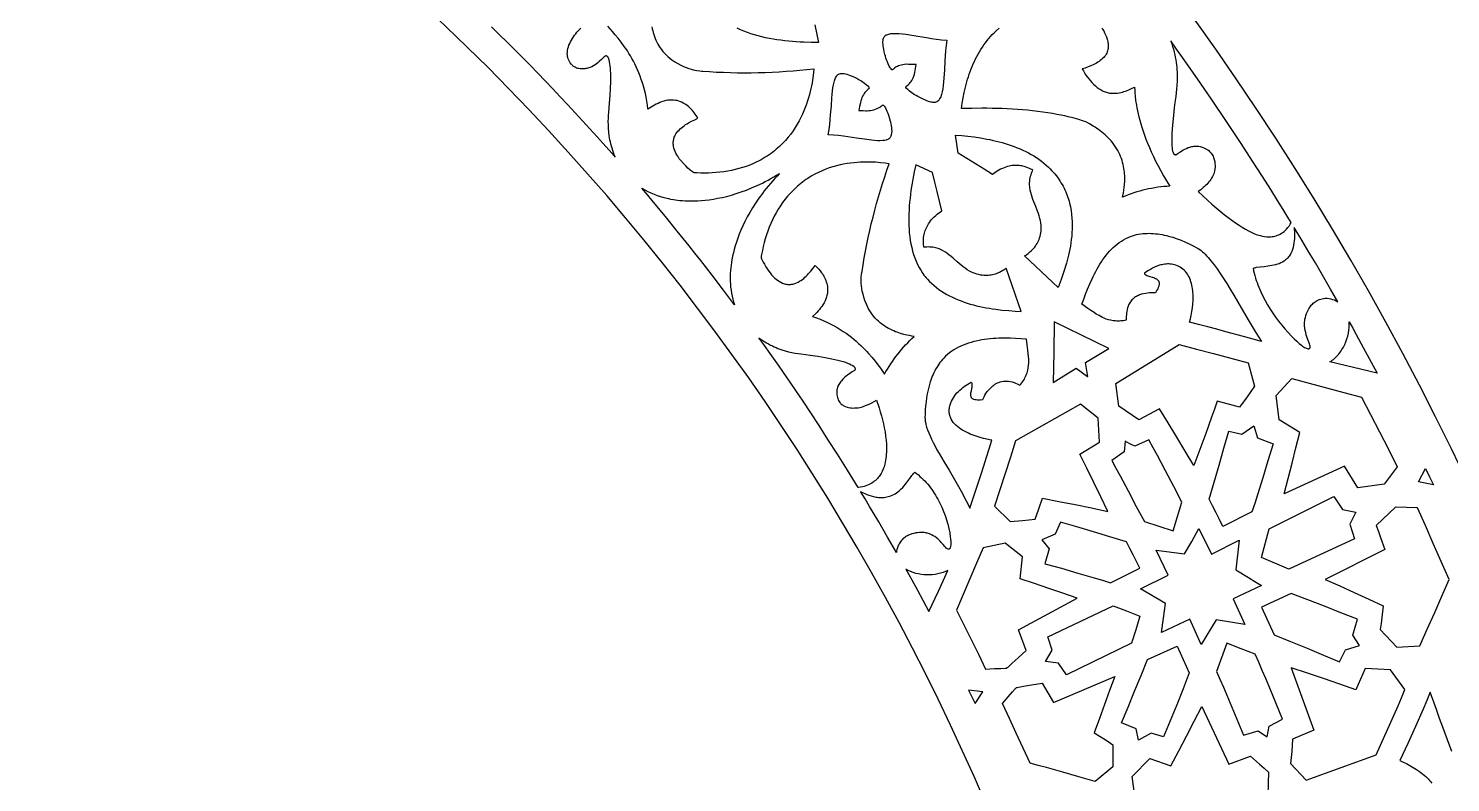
# Model space of a CAD drawing. Extents: x -540 to 540, y -540 to 540.
# Drawn here: x 189.2 to 413.3, y 149 to 267.8 of the extents above; entities that cross this region are included whole.
import ezdxf

# ---------------------------------------------------------------- set-up
doc = ezdxf.new("R2010")
doc.units = 0
doc.layers.add('LAYER_1', color=18, linetype='CONTINUOUS')
doc.layers.add('LAYER_2', color=174, linetype='CONTINUOUS')

msp = doc.modelspace()

# ---------------------------------------------------------------- linework, layer by layer
at = {"layer": 'LAYER_1'}
msp.add_lwpolyline([(0, 540, 0.414214), (-540, 0, 0.414214), (0, -540, 0.414214), (540, 0, 0.414214)], format="xyb", close=True, dxfattribs=at)
for points in [[(262.18, 268.06), (263.41, 266.86), (264.63, 265.65), (265.85, 264.44), (267.06, 263.22), (268.26, 262), (269.46, 260.76), (270.65, 259.53), (271.84, 258.29), (273.02, 257.04), (274.2, 255.78), (276.53, 253.26), (278.84, 250.72), (281.13, 248.16), (281.66, 247.55), (281.52, 247.91), (281.39, 248.26), (281.28, 248.6), (281.17, 248.94), (281.07, 249.28), (280.99, 249.61), (280.91, 249.94), (280.85, 250.26), (280.74, 250.89), (280.67, 251.49), (280.62, 252.07), (280.6, 252.63), (280.59, 253.16), (280.61, 253.66), (280.63, 254.13), (280.66, 254.57), (280.74, 255.37), (280.8, 256.02), (280.88, 257.25), (280.94, 258.38), (280.97, 259.42), (280.98, 260.35), (280.97, 260.78), (280.95, 261.19), (280.93, 261.57), (280.9, 261.92), (280.85, 262.25), (280.8, 262.54), (280.74, 262.81), (280.66, 263.06), (280.64, 263.11), (280.59, 263.19), (280.54, 263.27), (280.47, 263.36), (280.38, 263.42), (280.34, 263.45), (280.29, 263.47), (280.24, 263.48), (280.2, 263.47), (280.14, 263.46), (280.09, 263.43), (279.96, 263.34), (279.83, 263.22), (279.51, 262.93), (279.15, 262.58), (278.95, 262.41), (278.73, 262.23), (278.5, 262.06), (278.25, 261.9), (277.98, 261.76), (277.69, 261.64), (277.54, 261.58), (277.38, 261.54), (277.22, 261.5), (277.05, 261.47), (276.88, 261.44), (276.7, 261.43), (276.51, 261.43), (276.32, 261.43), (276.14, 261.45), (275.96, 261.48), (275.8, 261.51), (275.64, 261.56), (275.5, 261.62), (275.36, 261.68), (275.24, 261.75), (275.12, 261.83), (275.01, 261.92), (274.91, 262.01), (274.82, 262.1), (274.73, 262.2), (274.58, 262.4), (274.46, 262.61), (274.36, 262.82), (274.28, 263.02), (274.22, 263.21), (274.18, 263.39), (274.14, 263.66), (274.12, 263.78), (274.13, 264.07), (274.16, 264.35), (274.22, 264.63), (274.29, 264.91), (274.39, 265.18), (274.5, 265.45), (274.63, 265.71), (274.77, 265.97), (274.92, 266.23), (275.09, 266.48), (275.26, 266.72), (275.45, 266.96), (275.64, 267.19), (275.84, 267.41), (276.24, 267.83)], [(287.46, 268.04), (287.52, 267.75), (287.58, 267.45), (287.66, 267.15), (287.75, 266.84), (287.85, 266.54), (287.96, 266.24), (288.09, 265.93), (288.23, 265.63), (288.39, 265.33), (288.56, 265.04), (288.75, 264.75), (288.95, 264.46), (289.18, 264.18), (289.42, 263.9), (289.68, 263.63), (289.97, 263.37), (290.27, 263.12), (290.6, 262.88), (291.09, 262.55), (291.57, 262.26), (292.03, 262.01), (292.46, 261.81), (292.88, 261.63), (293.27, 261.49), (293.63, 261.37), (293.97, 261.28), (294.28, 261.21), (294.55, 261.16), (295, 261.11), (295.31, 261.09), (295.46, 261.09), (296.55, 261.01), (297.64, 260.94), (298.74, 260.89), (299.83, 260.85), (300.93, 260.83), (302.03, 260.82), (303.12, 260.83), (304.22, 260.85), (305.32, 260.88), (306.41, 260.93), (307.51, 260.99), (308.6, 261.05), (309.7, 261.13), (310.79, 261.22), (311.88, 261.32), (312.97, 261.43), (312.91, 260.79), (312.83, 260.05), (312.77, 259.65), (312.7, 259.23), (312.62, 258.79), (312.52, 258.33), (312.41, 257.86), (312.29, 257.38), (312.15, 256.89), (312, 256.38), (311.82, 255.87), (311.63, 255.35), (311.42, 254.83), (311.19, 254.3), (310.94, 253.77), (310.67, 253.24), (310.37, 252.72), (310.05, 252.19), (309.71, 251.68), (309.34, 251.17), (308.94, 250.66), (308.51, 250.17), (308.06, 249.69), (307.82, 249.45), (307.57, 249.22), (307.32, 248.99), (307.06, 248.77), (306.79, 248.54), (306.51, 248.33), (306.23, 248.12), (305.93, 247.91), (305.63, 247.71), (305.32, 247.51), (305, 247.32), (304.68, 247.13), (304.34, 246.95), (304, 246.77), (303.45, 246.52), (302.9, 246.29), (302.33, 246.08), (301.76, 245.89), (301.18, 245.72), (300.59, 245.57), (300, 245.44), (299.4, 245.32), (298.8, 245.23), (298.19, 245.16), (297.59, 245.1), (296.98, 245.06), (296.37, 245.03), (295.77, 245.02), (295.16, 245.03), (294.56, 245.06), (294.44, 245.06), (294.32, 245.05), (294.19, 245.06), (294.13, 245.07), (294.08, 245.09), (294.01, 245.12), (293.88, 245.21), (293.69, 245.35), (293.44, 245.55), (293.14, 245.81), (292.8, 246.14), (292.42, 246.54), (292, 247.01), (291.78, 247.29), (291.65, 247.47), (291.52, 247.67), (291.38, 247.89), (291.25, 248.14), (291.13, 248.4), (291.02, 248.67), (290.93, 248.96), (290.86, 249.26), (290.84, 249.41), (290.83, 249.57), (290.82, 249.73), (290.82, 249.88), (290.84, 250.04), (290.86, 250.21), (290.89, 250.37), (290.94, 250.53), (290.99, 250.69), (291.06, 250.86), (291.15, 251.02), (291.24, 251.18), (291.39, 251.4), (291.56, 251.6), (291.74, 251.8), (291.92, 251.99), (292.12, 252.16), (292.33, 252.33), (292.55, 252.49), (292.77, 252.65), (293, 252.79), (293.24, 252.93), (293.72, 253.19), (294.21, 253.43), (294.7, 253.65), (294.57, 253.87), (294.45, 254.07), (294.28, 254.32), (294.08, 254.6), (293.82, 254.91), (293.68, 255.06), (293.53, 255.22), (293.37, 255.37), (293.2, 255.52), (293.01, 255.67), (292.82, 255.81), (292.62, 255.94), (292.4, 256.06), (292.17, 256.17), (291.94, 256.27), (291.69, 256.36), (291.43, 256.43), (291.16, 256.48), (290.88, 256.52), (290.59, 256.53), (290.29, 256.52), (289.98, 256.49), (289.66, 256.43), (289.32, 256.35), (288.98, 256.23), (288.69, 256.12), (288.42, 256), (288.14, 255.86), (287.87, 255.72), (287.61, 255.56), (287.34, 255.4), (286.83, 255.07), (286.76, 255.71), (286.66, 256.34), (286.55, 256.96), (286.43, 257.55), (286.29, 258.13), (286.13, 258.7), (285.97, 259.25), (285.79, 259.78), (285.6, 260.3), (285.41, 260.8), (285.2, 261.29), (284.99, 261.76), (284.77, 262.21), (284.54, 262.65), (284.31, 263.08), (284.07, 263.49), (283.83, 263.88), (283.59, 264.27), (283.35, 264.63), (283.1, 264.98), (282.62, 265.65), (282.15, 266.25), (281.69, 266.8), (281.25, 267.3), (280.49, 268.14)], [(313.14, 268.37), (313.73, 265.57), (312.58, 265.58), (311.4, 265.62), (310.8, 265.65), (310.2, 265.69), (309.6, 265.73), (308.99, 265.79), (308.39, 265.85), (307.78, 265.93), (307.17, 266.01), (306.57, 266.11), (305.97, 266.22), (305.37, 266.34), (304.78, 266.48), (304.2, 266.63), (303.62, 266.79), (303.06, 266.97), (302.5, 267.16), (301.95, 267.37), (301.41, 267.6), (300.89, 267.85)], [(358.35, 267.9), (358.5, 267.67), (358.66, 267.41), (358.81, 267.12), (358.96, 266.81), (359.1, 266.48), (359.22, 266.13), (359.27, 265.95), (359.31, 265.77), (359.34, 265.59), (359.36, 265.41), (359.38, 265.22), (359.38, 265.03), (359.38, 264.85), (359.36, 264.66), (359.32, 264.47), (359.28, 264.29), (359.22, 264.1), (359.14, 263.92), (359.05, 263.74), (358.94, 263.56), (358.81, 263.39), (358.66, 263.22), (358.5, 263.05), (358.32, 262.89), (358.13, 262.74), (357.94, 262.6), (357.74, 262.47), (357.53, 262.34), (357.32, 262.22), (357.1, 262.11), (356.66, 261.91), (356.2, 261.73), (355.74, 261.57), (355.28, 261.42), (355.46, 261.11), (355.65, 260.79), (355.86, 260.47), (356.08, 260.16), (356.31, 259.86), (356.56, 259.56), (356.81, 259.28), (357.08, 259.01), (357.36, 258.75), (357.65, 258.51), (357.95, 258.3), (358.26, 258.11), (358.58, 257.94), (358.74, 257.87), (358.91, 257.81), (359.08, 257.75), (359.25, 257.7), (359.42, 257.66), (359.6, 257.63), (359.85, 257.6), (360.1, 257.59), (360.35, 257.59), (360.61, 257.6), (360.86, 257.63), (361.11, 257.67), (361.36, 257.72), (361.61, 257.78), (361.86, 257.85), (362.11, 257.93), (362.6, 258.11), (363.07, 258.32), (363.53, 258.54), (363.55, 258.08), (363.57, 257.66), (363.62, 257.12), (363.7, 256.47), (363.82, 255.7), (363.9, 255.28), (363.99, 254.84), (364.1, 254.36), (364.22, 253.86), (364.36, 253.34), (364.51, 252.8), (364.68, 252.23), (364.88, 251.64), (365.09, 251.02), (365.32, 250.39), (365.58, 249.73), (365.86, 249.05), (366.17, 248.35), (366.5, 247.64), (366.85, 246.9), (367.24, 246.15), (367.65, 245.37), (368.1, 244.58), (368.57, 243.78), (369.08, 242.95), (368.6, 242.93), (368.13, 242.89), (367.65, 242.84), (367.17, 242.78), (366.7, 242.71), (366.22, 242.62), (365.75, 242.53), (365.28, 242.43), (364.81, 242.31), (364.35, 242.19), (363.88, 242.05), (363.42, 241.91), (362.97, 241.75), (362.52, 241.59), (362.07, 241.41), (361.63, 241.22), (361.77, 241.91), (361.84, 242.32), (361.9, 242.77), (361.94, 243.25), (361.97, 243.77), (361.98, 244.31), (361.97, 244.59), (361.95, 244.88), (361.93, 245.17), (361.89, 245.47), (361.85, 245.77), (361.79, 246.08), (361.72, 246.38), (361.65, 246.69), (361.55, 247.01), (361.45, 247.32), (361.33, 247.63), (361.19, 247.95), (361.04, 248.27), (360.88, 248.58), (360.69, 248.9), (360.49, 249.21), (360.27, 249.53), (360.03, 249.84), (359.82, 250.09), (359.6, 250.34), (359.37, 250.58), (359.14, 250.81), (358.89, 251.03), (358.64, 251.25), (358.39, 251.46), (358.12, 251.67), (357.85, 251.87), (357.58, 252.06), (357.3, 252.24), (357.02, 252.42), (356.45, 252.76), (355.86, 253.07), (355.69, 253.14), (355.33, 253.27), (354.77, 253.45), (354.02, 253.66), (353.58, 253.78), (353.08, 253.9), (352.53, 254.02), (351.93, 254.15), (351.29, 254.27), (350.59, 254.4), (349.85, 254.52), (349.05, 254.63), (348.26, 254.74), (347.46, 254.83), (346.67, 254.91), (345.87, 254.98), (345.07, 255.05), (344.27, 255.1), (343.47, 255.14), (342.67, 255.18), (341.87, 255.2), (341.07, 255.22), (340.27, 255.23), (339.47, 255.24), (337.87, 255.22), (336.27, 255.17), (336.38, 256.01), (336.51, 256.85), (336.67, 257.69), (336.86, 258.53), (336.97, 258.95), (337.09, 259.37), (337.21, 259.79), (337.34, 260.2), (337.48, 260.61), (337.62, 261.02), (337.78, 261.43), (337.94, 261.83), (338.11, 262.23), (338.29, 262.62), (338.47, 263.01), (338.67, 263.39), (338.87, 263.76), (339.09, 264.13), (339.31, 264.5), (339.54, 264.86), (339.77, 265.21), (340.02, 265.55), (340.28, 265.88), (340.55, 266.21), (340.82, 266.53), (341.11, 266.83), (341.4, 267.13), (341.7, 267.42), (342.17, 267.84)], [(413.55, 153.95), (412.87, 155.79), (412.11, 157.77), (411.6, 159.15), (411.1, 160.53), (410.14, 163.3), (409.57, 161.94), (408.99, 160.59), (407.8, 157.88), (406.58, 155.19), (405.36, 152.51), (405.86, 152.28), (406.38, 152.02), (406.91, 151.74), (407.43, 151.44), (407.95, 151.11), (408.46, 150.76), (408.71, 150.58), (408.95, 150.39), (409.18, 150.2), (409.41, 150), (409.62, 149.8), (409.83, 149.59), (410.03, 149.38), (410.22, 149.16), (410.39, 148.94)]]:
    msp.add_lwpolyline(points, dxfattribs=at)
for points in [[(329.13, 262.11), (328.82, 262.1), (328.5, 262.11), (327.88, 262.14), (327.57, 262.15), (327.28, 262.13), (327.01, 262.09), (326.76, 262.04), (326.54, 261.97), (326.33, 261.9), (326.15, 261.81), (325.98, 261.73), (325.71, 261.56), (325.51, 261.41), (325.38, 261.3), (325.33, 261.27), (325.31, 261.26), (325.29, 261.27), (325.25, 261.3), (325.16, 261.42), (325.03, 261.6), (324.87, 261.87), (324.7, 262.21), (324.53, 262.63), (324.44, 262.87), (324.35, 263.13), (324.27, 263.41), (324.19, 263.71), (324.09, 264.12), (323.99, 264.56), (323.95, 264.79), (323.91, 265.03), (323.89, 265.26), (323.87, 265.48), (323.87, 265.7), (323.89, 265.91), (323.93, 266.11), (323.98, 266.29), (324.02, 266.38), (324.06, 266.46), (324.11, 266.53), (324.17, 266.6), (324.23, 266.66), (324.3, 266.72), (324.38, 266.77), (324.46, 266.81), (324.62, 266.87), (324.78, 266.92), (324.96, 266.96), (325.14, 266.99), (325.34, 267.01), (325.54, 267.02), (325.98, 267.03), (326.45, 267), (326.96, 266.95), (327.5, 266.88), (328.09, 266.79), (329.35, 266.58), (330.75, 266.35), (331.5, 266.23), (332.29, 266.12), (333.1, 266.03), (333.94, 265.94), (333.84, 265.09), (333.75, 264.27), (333.69, 263.47), (333.63, 262.71), (333.55, 261.27), (333.47, 259.97), (333.43, 259.38), (333.37, 258.82), (333.3, 258.31), (333.21, 257.84), (333.16, 257.63), (333.11, 257.42), (333.04, 257.23), (332.97, 257.05), (332.9, 256.88), (332.81, 256.72), (332.72, 256.57), (332.61, 256.44), (332.56, 256.38), (332.5, 256.33), (332.37, 256.25), (332.23, 256.19), (332.08, 256.16), (331.92, 256.14), (331.75, 256.15), (331.58, 256.17), (331.4, 256.21), (331.22, 256.26), (331.03, 256.32), (330.67, 256.46), (330.01, 256.75), (329.68, 256.91), (329.38, 257.07), (329.1, 257.22), (328.85, 257.37), (328.61, 257.52), (328.4, 257.67), (328.05, 257.94), (327.78, 258.18), (327.6, 258.37), (327.49, 258.51), (327.47, 258.55), (327.46, 258.58), (327.48, 258.6), (327.51, 258.64), (327.65, 258.74), (327.84, 258.9), (327.95, 259.01), (328.06, 259.13), (328.18, 259.27), (328.3, 259.44), (328.42, 259.62), (328.54, 259.82), (328.64, 260.05), (328.74, 260.3), (328.82, 260.58), (328.89, 260.88), (328.99, 261.5), (329.05, 261.81)], [(369.23, 265.84), (369.39, 265.39), (369.53, 264.95), (369.65, 264.52), (369.76, 264.09), (369.86, 263.67), (369.95, 263.26), (370.02, 262.85), (370.08, 262.45), (370.13, 262.06), (370.17, 261.67), (370.2, 261.29), (370.22, 260.92), (370.24, 260.2), (370.23, 259.51), (370.2, 258.85), (370.15, 258.23), (370.09, 257.65), (370.01, 257.1), (369.87, 256.13), (369.81, 255.7), (369.77, 255.32), (369.64, 254.14), (369.54, 253.04), (369.46, 252.04), (369.4, 251.13), (369.38, 250.32), (369.38, 249.95), (369.38, 249.61), (369.4, 249.29), (369.43, 249), (369.47, 248.73), (369.51, 248.49), (369.55, 248.36), (369.59, 248.25), (369.66, 248.13), (369.7, 248.07), (369.74, 248.02), (369.79, 247.97), (369.85, 247.94), (369.91, 247.92), (369.98, 247.92), (370.05, 247.93), (370.13, 247.97), (370.42, 248.15), (370.78, 248.39), (370.99, 248.53), (371.21, 248.66), (371.45, 248.79), (371.7, 248.92), (371.96, 249.03), (372.24, 249.13), (372.54, 249.2), (372.69, 249.23), (372.85, 249.25), (373.01, 249.27), (373.17, 249.27), (373.33, 249.27), (373.5, 249.26), (373.67, 249.24), (373.85, 249.2), (374.02, 249.16), (374.2, 249.11), (374.44, 249.02), (374.66, 248.92), (374.86, 248.81), (375.05, 248.69), (375.21, 248.56), (375.36, 248.43), (375.5, 248.28), (375.62, 248.14), (375.73, 247.98), (375.82, 247.83), (375.9, 247.67), (375.97, 247.5), (376.03, 247.34), (376.08, 247.17), (376.12, 247.01), (376.16, 246.85), (376.2, 246.53), (376.21, 246.22), (376.21, 245.94), (376.19, 245.69), (376.13, 245.31), (376.09, 245.14), (376.01, 244.91), (375.92, 244.68), (375.81, 244.46), (375.68, 244.24), (375.55, 244.03), (375.4, 243.82), (375.24, 243.63), (375.08, 243.43), (374.9, 243.25), (374.72, 243.07), (374.54, 242.89), (374.34, 242.73), (373.95, 242.41), (373.54, 242.12), (374.28, 241.43), (375, 240.77), (375.7, 240.15), (376.38, 239.57), (377.03, 239.02), (377.67, 238.51), (378.29, 238.03), (378.88, 237.59), (379.45, 237.19), (379.99, 236.82), (380.51, 236.49), (381, 236.19), (381.47, 235.93), (381.91, 235.71), (382.32, 235.52), (382.7, 235.37), (382.91, 235.3), (383.11, 235.23), (383.36, 235.17), (383.66, 235.1), (384, 235.04), (384.37, 235.01), (384.57, 235), (384.77, 235), (384.98, 235.01), (385.19, 235.03), (385.4, 235.06), (385.62, 235.1), (385.84, 235.16), (386.05, 235.23), (386.27, 235.31), (386.48, 235.42), (386.7, 235.54), (386.9, 235.67), (387.11, 235.83), (387.31, 236.01), (387.5, 236.21), (387.69, 236.44), (387.87, 236.69), (388.04, 236.96), (388.19, 237.24), (387.57, 238.26), (386.94, 239.3), (386.08, 240.69), (384.99, 242.42), (383.67, 244.49), (382.11, 246.91), (380.32, 249.66), (379.07, 251.55), (377.9, 253.32), (375.76, 256.49), (373.91, 259.2), (372.36, 261.44), (371.1, 263.22), (370.16, 264.55)], [(315.25, 251.05), (315.37, 251.88), (315.48, 252.68), (315.56, 253.45), (315.63, 254.19), (315.74, 255.59), (315.83, 256.85), (315.87, 257.42), (315.93, 257.96), (315.99, 258.46), (316.07, 258.92), (316.16, 259.34), (316.22, 259.54), (316.28, 259.72), (316.35, 259.89), (316.42, 260.05), (316.5, 260.2), (316.59, 260.34), (316.65, 260.41), (316.71, 260.48), (316.78, 260.53), (316.85, 260.58), (316.93, 260.62), (317.01, 260.65), (317.18, 260.7), (317.37, 260.72), (317.57, 260.72), (317.77, 260.69), (317.99, 260.65), (318.2, 260.59), (318.42, 260.52), (318.85, 260.36), (319.26, 260.18), (319.62, 260), (319.9, 259.86), (320.15, 259.72), (320.38, 259.58), (320.59, 259.45), (320.96, 259.19), (321.25, 258.95), (321.48, 258.75), (321.63, 258.58), (321.72, 258.46), (321.74, 258.42), (321.74, 258.4), (321.73, 258.38), (321.69, 258.35), (321.56, 258.24), (321.37, 258.08), (321.26, 257.97), (321.15, 257.85), (321.03, 257.71), (320.91, 257.54), (320.79, 257.36), (320.67, 257.16), (320.57, 256.93), (320.47, 256.68), (320.38, 256.4), (320.32, 256.1), (320.2, 255.49), (320.14, 255.19), (320.06, 254.89), (320.36, 254.89), (320.74, 254.87), (321.18, 254.85), (321.41, 254.85), (321.66, 254.87), (321.92, 254.89), (322.18, 254.93), (322.44, 254.99), (322.71, 255.08), (322.98, 255.19), (323.26, 255.33), (323.39, 255.41), (323.53, 255.5), (323.66, 255.59), (323.79, 255.7), (323.84, 255.73), (323.89, 255.73), (323.95, 255.71), (324.01, 255.67), (324.07, 255.6), (324.13, 255.52), (324.25, 255.32), (324.38, 255.06), (324.51, 254.77), (324.62, 254.46), (324.73, 254.15), (324.89, 253.64), (324.97, 253.36), (325.04, 253.07), (325.11, 252.78), (325.17, 252.48), (325.21, 252.18), (325.24, 251.89), (325.25, 251.6), (325.23, 251.34), (325.22, 251.21), (325.19, 251.08), (325.16, 250.97), (325.13, 250.86), (325.08, 250.75), (325.03, 250.66), (324.96, 250.57), (324.89, 250.49), (324.81, 250.41), (324.72, 250.35), (324.62, 250.3), (324.51, 250.25), (324.36, 250.21), (324.19, 250.17), (324.02, 250.15), (323.83, 250.13), (323.44, 250.11), (323.01, 250.12), (322.55, 250.15), (322.05, 250.21), (320.95, 250.36), (319.72, 250.54), (318.36, 250.74), (317.63, 250.83), (316.87, 250.92), (316.07, 250.99)], [(335.32, 251.01), (336.29, 250.93), (337.27, 250.83), (338.26, 250.71), (339.25, 250.56), (340.24, 250.39), (340.73, 250.29), (341.22, 250.18), (341.71, 250.07), (342.19, 249.95), (342.68, 249.82), (343.15, 249.68), (343.63, 249.53), (344.1, 249.37), (344.57, 249.2), (345.02, 249.02), (345.48, 248.83), (345.93, 248.63), (346.37, 248.42), (346.8, 248.2), (347.22, 247.96), (347.64, 247.72), (348.05, 247.46), (348.45, 247.19), (348.84, 246.9), (349.21, 246.6), (349.58, 246.29), (349.94, 245.97), (350.21, 245.71), (350.46, 245.44), (350.71, 245.17), (350.94, 244.9), (351.16, 244.63), (351.37, 244.36), (351.57, 244.08), (351.76, 243.8), (351.93, 243.51), (352.1, 243.23), (352.26, 242.94), (352.41, 242.65), (352.55, 242.36), (352.68, 242.07), (352.8, 241.78), (352.91, 241.48), (353.01, 241.19), (353.11, 240.89), (353.2, 240.6), (353.28, 240.3), (353.41, 239.71), (353.52, 239.11), (353.6, 238.52), (353.66, 237.94), (353.69, 237.35), (353.7, 236.78), (353.69, 236.21), (353.66, 235.65), (353.62, 235.1), (353.56, 234.56), (353.49, 234.04), (353.41, 233.53), (353.32, 233.04), (353.22, 232.56), (353.12, 232.11), (353.02, 231.67), (352.8, 230.86), (352.4, 229.55), (352.19, 228.91), (351.97, 228.27), (351.49, 226.99), (346.18, 231.97), (346.37, 232.09), (346.54, 232.2), (346.75, 232.35), (346.99, 232.55), (347.25, 232.78), (347.52, 233.05), (347.65, 233.2), (347.79, 233.37), (347.92, 233.54), (348.04, 233.73), (348.17, 233.92), (348.28, 234.13), (348.39, 234.35), (348.48, 234.58), (348.57, 234.82), (348.65, 235.07), (348.71, 235.33), (348.76, 235.61), (348.8, 235.9), (348.81, 236.19), (348.81, 236.51), (348.8, 236.83), (348.76, 237.17), (348.7, 237.51), (348.61, 237.89), (348.5, 238.27), (348.38, 238.64), (348.24, 239.01), (347.95, 239.75), (347.65, 240.49), (347.51, 240.86), (347.38, 241.23), (347.26, 241.6), (347.16, 241.98), (347.08, 242.35), (347.02, 242.73), (347, 242.92), (346.99, 243.11), (346.98, 243.31), (346.99, 243.5), (347.01, 243.76), (347.04, 244.01), (347.09, 244.26), (347.15, 244.52), (347.22, 244.76), (347.31, 245.01), (347.4, 245.25), (347.51, 245.48), (347.34, 245.58), (347.18, 245.66), (346.98, 245.76), (346.73, 245.87), (346.44, 245.97), (346.11, 246.07), (345.75, 246.15), (345.55, 246.18), (345.35, 246.21), (345.14, 246.22), (344.92, 246.23), (344.7, 246.23), (344.47, 246.22), (344.23, 246.2), (343.98, 246.16), (343.74, 246.11), (343.48, 246.05), (343.22, 245.97), (342.96, 245.87), (342.69, 245.76), (342.41, 245.63), (342.13, 245.48), (341.85, 245.3), (341.5, 245.07), (341.16, 244.81), (339.82, 245.66), (338.47, 246.5), (337.11, 247.33), (335.75, 248.15)], [(313.19, 230.45), (313.38, 230.28), (313.55, 230.12), (313.75, 229.9), (313.98, 229.63), (314.21, 229.32), (314.33, 229.14), (314.45, 228.96), (314.56, 228.77), (314.66, 228.57), (314.76, 228.35), (314.86, 228.13), (314.94, 227.9), (315.01, 227.66), (315.07, 227.42), (315.11, 227.16), (315.14, 226.9), (315.15, 226.63), (315.14, 226.36), (315.11, 226.08), (315.05, 225.79), (314.98, 225.5), (314.87, 225.2), (314.74, 224.9), (314.59, 224.59), (314.4, 224.28), (314.23, 224.03), (314.04, 223.78), (313.85, 223.55), (313.65, 223.31), (313.44, 223.09), (313.23, 222.87), (312.78, 222.45), (313.4, 222.23), (313.99, 222), (314.56, 221.76), (315.12, 221.5), (315.65, 221.24), (316.17, 220.96), (316.67, 220.68), (317.15, 220.39), (317.61, 220.09), (318.05, 219.79), (318.48, 219.48), (318.89, 219.16), (319.29, 218.85), (319.67, 218.53), (320.03, 218.2), (320.38, 217.88), (320.71, 217.56), (321.03, 217.24), (321.33, 216.92), (321.62, 216.6), (322.15, 215.98), (322.64, 215.38), (323.07, 214.81), (323.46, 214.28), (324.11, 213.35), (324.34, 213.76), (324.59, 214.17), (324.84, 214.57), (325.1, 214.97), (325.36, 215.36), (325.64, 215.75), (325.92, 216.14), (326.21, 216.51), (326.51, 216.88), (326.81, 217.25), (327.12, 217.61), (327.44, 217.96), (327.77, 218.31), (328.1, 218.65), (328.44, 218.98), (328.78, 219.31), (328.44, 219.36), (328.05, 219.43), (327.62, 219.52), (327.15, 219.63), (326.64, 219.78), (326.12, 219.95), (325.85, 220.05), (325.58, 220.16), (325.31, 220.28), (325.03, 220.42), (324.76, 220.56), (324.48, 220.71), (324.21, 220.88), (323.94, 221.06), (323.68, 221.25), (323.41, 221.46), (323.16, 221.68), (322.91, 221.91), (322.67, 222.16), (322.43, 222.43), (322.21, 222.71), (321.99, 223.01), (321.79, 223.33), (321.6, 223.66), (321.42, 224.01), (321.26, 224.38), (321.04, 224.94), (320.87, 225.46), (320.73, 225.96), (320.62, 226.43), (320.54, 226.87), (320.48, 227.29), (320.45, 227.67), (320.44, 228.01), (320.44, 228.33), (320.45, 228.61), (320.5, 229.06), (320.55, 229.36), (320.58, 229.5), (320.74, 230.59), (320.92, 231.67), (321.11, 232.75), (321.32, 233.82), (321.55, 234.9), (321.79, 235.97), (322.04, 237.03), (322.31, 238.1), (322.59, 239.16), (322.88, 240.22), (323.18, 241.27), (323.49, 242.33), (323.82, 243.37), (324.15, 244.42), (324.49, 245.46), (324.84, 246.5), (324.22, 246.59), (323.5, 246.66), (323.1, 246.7), (322.69, 246.73), (322.25, 246.75), (321.8, 246.76), (321.33, 246.76), (320.84, 246.76), (320.35, 246.74), (319.83, 246.71), (319.31, 246.66), (318.77, 246.6), (318.23, 246.52), (317.68, 246.42), (317.12, 246.3), (316.56, 246.17), (315.99, 246.01), (315.42, 245.83), (314.85, 245.62), (314.28, 245.39), (313.71, 245.13), (313.14, 244.84), (312.58, 244.52), (312.02, 244.18), (311.74, 243.99), (311.46, 243.8), (311.19, 243.59), (310.92, 243.38), (310.65, 243.16), (310.38, 242.94), (310.12, 242.7), (309.86, 242.45), (309.6, 242.2), (309.34, 241.93), (309.09, 241.66), (308.84, 241.37), (308.44, 240.89), (308.06, 240.39), (307.7, 239.87), (307.36, 239.34), (307.04, 238.79), (306.74, 238.23), (306.46, 237.66), (306.19, 237.08), (305.95, 236.49), (305.72, 235.9), (305.52, 235.29), (305.33, 234.68), (305.16, 234.07), (305, 233.46), (304.87, 232.84), (304.75, 232.22), (304.73, 232.1), (304.7, 231.98), (304.67, 231.86), (304.67, 231.8), (304.68, 231.74), (304.7, 231.67), (304.75, 231.52), (304.85, 231.31), (304.99, 231.02), (305.18, 230.68), (305.42, 230.27), (305.73, 229.81), (306.1, 229.3), (306.33, 229.02), (306.47, 228.86), (306.64, 228.68), (306.83, 228.5), (307.04, 228.32), (307.26, 228.14), (307.51, 227.98), (307.77, 227.83), (308.05, 227.7), (308.2, 227.64), (308.34, 227.59), (308.5, 227.55), (308.65, 227.52), (308.81, 227.49), (308.97, 227.48), (309.14, 227.48), (309.31, 227.49), (309.48, 227.51), (309.65, 227.54), (309.83, 227.58), (310.01, 227.64), (310.26, 227.74), (310.5, 227.85), (310.73, 227.98), (310.95, 228.12), (311.17, 228.28), (311.38, 228.44), (311.58, 228.62), (311.78, 228.8), (311.98, 228.99), (312.16, 229.19), (312.52, 229.6), (312.87, 230.03)], [(300.48, 224.29), (298.72, 226.61), (296.95, 228.93), (295.15, 231.26), (294.24, 232.42), (293.31, 233.58), (291.45, 235.89), (289.59, 238.17), (287.73, 240.42), (286.8, 241.54), (285.85, 242.65), (286.32, 242.38), (286.8, 242.13), (287.29, 241.9), (287.79, 241.69), (288.3, 241.5), (288.82, 241.33), (289.34, 241.18), (289.86, 241.05), (290.05, 241.01), (290.39, 240.94), (290.88, 240.85), (291.5, 240.76), (291.87, 240.72), (292.26, 240.69), (292.69, 240.66), (293.15, 240.65), (293.63, 240.64), (294.15, 240.65), (294.69, 240.67), (295.27, 240.7), (295.87, 240.76), (296.49, 240.83), (297.15, 240.93), (297.82, 241.05), (298.52, 241.19), (299.25, 241.36), (299.99, 241.56), (300.76, 241.79), (301.55, 242.05), (302.36, 242.35), (303.18, 242.68), (304.03, 243.05), (304.89, 243.46), (305.33, 243.68), (305.77, 243.91), (306.22, 244.15), (306.67, 244.41), (307.12, 244.67), (307.58, 244.95), (307.2, 244.55), (306.83, 244.16), (306.47, 243.76), (306.13, 243.37), (305.8, 242.98), (305.48, 242.59), (305.17, 242.21), (304.88, 241.82), (304.31, 241.06), (303.8, 240.31), (303.32, 239.56), (302.88, 238.83), (302.48, 238.11), (302.12, 237.41), (301.79, 236.72), (301.49, 236.05), (301.22, 235.39), (300.99, 234.76), (300.78, 234.14), (300.59, 233.55), (300.43, 232.98), (300.3, 232.44), (300.18, 231.92), (300.08, 231.42), (300, 230.96), (299.94, 230.52), (299.89, 230.11), (299.85, 229.74), (299.81, 229.09), (299.8, 228.58), (299.8, 228.22), (299.81, 228.02), (299.83, 227.54), (299.87, 227.07), (299.93, 226.6), (300.01, 226.13), (300.1, 225.66), (300.21, 225.19), (300.33, 224.74)], [(329.06, 246.32), (328.81, 245.2), (328.59, 244.04), (328.48, 243.45), (328.38, 242.86), (328.29, 242.26), (328.21, 241.65), (328.14, 241.05), (328.07, 240.44), (328.02, 239.83), (327.98, 239.22), (327.95, 238.61), (327.94, 238), (327.94, 237.4), (327.95, 236.79), (327.98, 236.19), (328.03, 235.6), (328.09, 235.01), (328.18, 234.43), (328.28, 233.86), (328.4, 233.29), (328.54, 232.74), (328.7, 232.19), (328.89, 231.66), (329.1, 231.14), (329.33, 230.63), (329.59, 230.14), (329.72, 229.89), (329.87, 229.66), (330.02, 229.42), (330.18, 229.19), (330.34, 228.97), (330.51, 228.74), (330.69, 228.53), (330.88, 228.31), (331.21, 227.96), (331.56, 227.62), (331.92, 227.3), (332.3, 226.99), (332.69, 226.7), (333.09, 226.42), (333.5, 226.16), (333.93, 225.92), (334.36, 225.68), (334.81, 225.46), (335.26, 225.26), (335.72, 225.06), (336.19, 224.88), (336.66, 224.71), (337.15, 224.55), (337.63, 224.4), (338.13, 224.27), (338.62, 224.14), (339.12, 224.03), (339.63, 223.92), (340.13, 223.82), (340.64, 223.73), (341.15, 223.65), (341.66, 223.58), (342.68, 223.46), (343.69, 223.36), (344.7, 223.29), (345.68, 223.24), (343.27, 230.03), (343.11, 229.91), (342.96, 229.8), (342.76, 229.67), (342.51, 229.52), (342.23, 229.38), (341.9, 229.24), (341.72, 229.17), (341.54, 229.11), (341.34, 229.05), (341.14, 229), (340.93, 228.96), (340.71, 228.93), (340.48, 228.9), (340.24, 228.89), (340, 228.89), (339.75, 228.9), (339.49, 228.93), (339.23, 228.97), (338.96, 229.03), (338.68, 229.1), (338.4, 229.19), (338.11, 229.31), (337.82, 229.44), (337.52, 229.59), (337.17, 229.8), (336.83, 230.03), (336.5, 230.27), (336.18, 230.53), (335.55, 231.07), (334.92, 231.62), (334.6, 231.89), (334.28, 232.14), (333.95, 232.39), (333.62, 232.61), (333.27, 232.82), (333.1, 232.91), (332.92, 232.99), (332.73, 233.07), (332.55, 233.14), (332.36, 233.2), (332.16, 233.26), (331.94, 233.31), (331.71, 233.34), (331.48, 233.37), (331.25, 233.38), (331.02, 233.39), (330.78, 233.38), (330.55, 233.37), (330.32, 233.35), (330.3, 233.53), (330.27, 233.71), (330.26, 233.93), (330.25, 234.19), (330.25, 234.49), (330.28, 234.82), (330.33, 235.19), (330.37, 235.38), (330.42, 235.57), (330.48, 235.77), (330.55, 235.98), (330.62, 236.19), (330.72, 236.4), (330.82, 236.61), (330.94, 236.83), (331.07, 237.05), (331.21, 237.26), (331.38, 237.48), (331.55, 237.7), (331.75, 237.92), (331.96, 238.13), (332.19, 238.34), (332.44, 238.55), (332.78, 238.81), (333.13, 239.06), (332.78, 240.58), (332.42, 242.1), (332.04, 243.61), (331.66, 245.13)], [(366.82, 226.16), (366.42, 226.17), (366.16, 226.17), (365.89, 226.15), (365.59, 226.13), (365.28, 226.08), (364.96, 226.02), (364.63, 225.94), (364.3, 225.83), (364.14, 225.76), (363.99, 225.69), (363.83, 225.6), (363.68, 225.51), (363.53, 225.41), (363.39, 225.31), (363.25, 225.19), (363.12, 225.06), (362.99, 224.92), (362.88, 224.77), (362.77, 224.61), (362.67, 224.43), (362.58, 224.25), (362.5, 224.05), (362.41, 223.79), (362.34, 223.52), (362.29, 223.25), (362.26, 222.98), (362.24, 222.7), (362.23, 222.43), (362.23, 221.87), (362.01, 221.82), (361.78, 221.78), (361.56, 221.75), (361.34, 221.73), (361.13, 221.71), (360.92, 221.71), (360.72, 221.72), (360.52, 221.73), (360.13, 221.77), (359.76, 221.84), (359.41, 221.93), (359.07, 222.04), (358.76, 222.17), (358.46, 222.3), (358.19, 222.43), (357.93, 222.57), (357.49, 222.83), (357.14, 223.05), (356.65, 223.37), (356.17, 223.69), (355.23, 224.37), (355.51, 225.15), (355.81, 225.95), (356.13, 226.76), (356.47, 227.56), (356.83, 228.37), (357.02, 228.76), (357.22, 229.16), (357.42, 229.54), (357.63, 229.93), (357.85, 230.31), (358.07, 230.68), (358.31, 231.04), (358.55, 231.4), (358.8, 231.74), (359.06, 232.08), (359.32, 232.4), (359.6, 232.72), (359.88, 233.02), (360.18, 233.31), (360.48, 233.58), (360.79, 233.84), (361.12, 234.08), (361.45, 234.31), (361.8, 234.52), (362.15, 234.72), (362.52, 234.89), (362.9, 235.04), (363.21, 235.15), (363.53, 235.25), (363.85, 235.33), (364.17, 235.4), (364.5, 235.45), (364.83, 235.49), (365.16, 235.52), (365.49, 235.53), (365.83, 235.54), (366.17, 235.53), (366.51, 235.51), (366.85, 235.48), (367.19, 235.44), (367.53, 235.39), (367.87, 235.33), (368.21, 235.26), (368.55, 235.19), (368.89, 235.1), (369.22, 235.01), (369.56, 234.91), (370.23, 234.68), (370.88, 234.44), (371.53, 234.17), (372.15, 233.88), (372.77, 233.58), (373.36, 233.26), (373.57, 233.13), (373.79, 232.99), (374, 232.82), (374.22, 232.64), (374.44, 232.44), (374.66, 232.23), (374.89, 232), (375.11, 231.75), (375.34, 231.49), (375.57, 231.21), (376.05, 230.6), (376.53, 229.93), (377.02, 229.21), (377.53, 228.44), (378.05, 227.61), (378.59, 226.73), (379.15, 225.8), (380.32, 223.81), (381.58, 221.66), (382.06, 220.86), (382.55, 220.06), (383.05, 219.26), (383.55, 218.48), (380.72, 219.27), (377.89, 220.05), (376.47, 220.43), (375.05, 220.8), (373.63, 221.17), (372.2, 221.52), (372.33, 222.06), (372.45, 222.62), (372.56, 223.2), (372.64, 223.8), (372.7, 224.4), (372.74, 225.01), (372.75, 225.32), (372.75, 225.62), (372.74, 225.92), (372.73, 226.22), (372.7, 226.51), (372.67, 226.8), (372.62, 227.09), (372.57, 227.37), (372.5, 227.64), (372.42, 227.91), (372.34, 228.17), (372.23, 228.42), (372.12, 228.66), (371.99, 228.9), (371.85, 229.12), (371.7, 229.33), (371.53, 229.53), (371.35, 229.72), (371.15, 229.89), (370.94, 230.05), (370.72, 230.2), (370.49, 230.32), (370.27, 230.42), (370.04, 230.51), (369.82, 230.58), (369.6, 230.64), (369.37, 230.68), (369.15, 230.7), (368.93, 230.72), (368.71, 230.71), (368.49, 230.7), (368.28, 230.68), (368.06, 230.65), (367.85, 230.6), (367.65, 230.55), (367.45, 230.5), (367.06, 230.36), (366.69, 230.21), (366.34, 230.04), (366.02, 229.86), (365.73, 229.69), (365.48, 229.52), (365.07, 229.24), (365.12, 229.17), (365.17, 229.11), (365.3, 229), (365.45, 228.91), (365.61, 228.84), (365.78, 228.77), (365.96, 228.72), (366.32, 228.62), (366.5, 228.56), (366.67, 228.51), (366.83, 228.44), (366.98, 228.37), (367.11, 228.28), (367.22, 228.17), (367.27, 228.11), (367.31, 228.05), (367.34, 227.98), (367.36, 227.9), (367.39, 227.79), (367.4, 227.68), (367.4, 227.57), (367.39, 227.45), (367.37, 227.34), (367.34, 227.23), (367.26, 227.01), (367.17, 226.79), (367.05, 226.57)], [(388.66, 236.47), (388.69, 236.14), (388.72, 235.79), (388.73, 235.44), (388.73, 235.09), (388.72, 234.73), (388.69, 234.37), (388.64, 234.02), (388.58, 233.67), (388.5, 233.33), (388.41, 233), (388.29, 232.68), (388.15, 232.37), (387.98, 232.08), (387.89, 231.95), (387.8, 231.81), (387.69, 231.69), (387.58, 231.56), (387.46, 231.45), (387.34, 231.34), (387.1, 231.16), (386.86, 231), (386.59, 230.87), (386.32, 230.75), (386.04, 230.66), (385.75, 230.57), (385.46, 230.51), (385.16, 230.45), (384.54, 230.36), (383.93, 230.28), (383.31, 230.21), (382.71, 230.13), (382.58, 230.1), (382.45, 230.07), (382.33, 230.03), (382.2, 229.98), (382.29, 229.61), (382.38, 229.24), (382.48, 228.87), (382.59, 228.5), (382.71, 228.13), (382.83, 227.77), (382.96, 227.41), (383.1, 227.05), (383.25, 226.69), (383.41, 226.34), (383.74, 225.63), (384.1, 224.94), (384.48, 224.26), (384.89, 223.6), (385.31, 222.94), (385.76, 222.31), (386.23, 221.68), (386.72, 221.07), (387.22, 220.48), (387.73, 219.91), (388.26, 219.35), (388.68, 218.93), (389.09, 218.54), (389.47, 218.2), (389.83, 217.9), (390, 217.78), (390.16, 217.66), (390.32, 217.57), (390.47, 217.49), (390.61, 217.43), (390.75, 217.39), (390.88, 217.37), (391, 217.37), (391.06, 217.38), (391.11, 217.41), (391.15, 217.44), (391.17, 217.48), (391.19, 217.53), (391.2, 217.6), (391.19, 217.75), (391.15, 217.93), (391.09, 218.14), (390.91, 218.65), (390.7, 219.24), (390.59, 219.56), (390.5, 219.9), (390.41, 220.25), (390.35, 220.6), (390.31, 220.96), (390.3, 221.15), (390.3, 221.33), (390.31, 221.52), (390.34, 221.74), (390.38, 222), (390.45, 222.28), (390.53, 222.58), (390.63, 222.89), (390.77, 223.2), (390.92, 223.52), (391.01, 223.67), (391.1, 223.82), (391.21, 223.97), (391.32, 224.12), (391.44, 224.26), (391.56, 224.39), (391.7, 224.52), (391.84, 224.65), (391.99, 224.76), (392.15, 224.87), (392.32, 224.96), (392.5, 225.05), (392.69, 225.13), (392.88, 225.19), (393.09, 225.24), (393.31, 225.28), (393.59, 225.31), (393.89, 225.31), (394.18, 225.28), (394.47, 225.22), (394.75, 225.14), (395.03, 225.04), (395.29, 224.91), (395.54, 224.77), (394.43, 226.72), (392.92, 229.33), (392.02, 230.88), (391.01, 232.59), (389.89, 234.45)], [(356.13, 213.01), (356.14, 213.01), (355.79, 215.18), (359.47, 217.39), (355.17, 219.52), (350.86, 221.62), (350.86, 221.61), (350.85, 221.61), (350.78, 216.84), (350.68, 212.07), (354.35, 214.31), (356.13, 213)], [(401.74, 213.5), (398.03, 214.42), (394.32, 215.31), (394.51, 215.43), (394.69, 215.56), (394.86, 215.69), (395.03, 215.83), (395.2, 215.98), (395.36, 216.14), (395.51, 216.31), (395.66, 216.48), (395.81, 216.65), (395.94, 216.84), (396.08, 217.03), (396.2, 217.22), (396.44, 217.62), (396.65, 218.04), (396.83, 218.47), (396.99, 218.91), (397.13, 219.36), (397.23, 219.81), (397.3, 220.27), (397.35, 220.72), (397.36, 220.94), (397.36, 221.17), (397.36, 221.39), (397.35, 221.61), (397.91, 220.6), (398.47, 219.59), (399.57, 217.57)], [(304.31, 219.1), (304.62, 218.87), (304.93, 218.66), (305.23, 218.47), (305.54, 218.28), (305.84, 218.11), (306.15, 217.95), (306.45, 217.8), (306.75, 217.66), (307.04, 217.54), (307.33, 217.42), (307.91, 217.21), (308.46, 217.04), (309, 216.9), (309.52, 216.78), (310.02, 216.69), (310.49, 216.61), (310.93, 216.55), (311.73, 216.45), (312.38, 216.37), (313.62, 216.17), (314.77, 215.98), (315.82, 215.78), (316.3, 215.68), (316.76, 215.57), (317.18, 215.46), (317.58, 215.35), (317.95, 215.23), (318.29, 215.11), (318.6, 214.98), (318.87, 214.84), (319.12, 214.7), (319.33, 214.55), (319.38, 214.48), (319.42, 214.42), (319.46, 214.33), (319.49, 214.24), (319.49, 214.19), (319.49, 214.14), (319.47, 214.1), (319.45, 214.05), (319.42, 214), (319.37, 213.96), (319.03, 213.72), (318.58, 213.41), (318.33, 213.23), (318.07, 213.04), (317.81, 212.82), (317.56, 212.58), (317.33, 212.32), (317.22, 212.19), (317.11, 212.05), (317.01, 211.9), (316.92, 211.75), (316.84, 211.59), (316.77, 211.42), (316.71, 211.25), (316.66, 211.07), (316.62, 210.89), (316.6, 210.7), (316.58, 210.51), (316.59, 210.31), (316.61, 210.1), (316.64, 209.88), (316.69, 209.69), (316.75, 209.51), (316.81, 209.34), (316.89, 209.19), (316.97, 209.05), (317.06, 208.92), (317.16, 208.8), (317.26, 208.69), (317.37, 208.59), (317.49, 208.51), (317.6, 208.43), (317.72, 208.36), (317.97, 208.24), (318.22, 208.16), (318.46, 208.09), (318.69, 208.05), (318.91, 208.03), (319.11, 208.02), (319.41, 208.03), (319.55, 208.04), (319.77, 208.05), (319.99, 208.08), (320.21, 208.12), (320.43, 208.17), (320.64, 208.23), (320.86, 208.3), (321.28, 208.45), (321.69, 208.63), (322.1, 208.83), (322.49, 209.05), (322.87, 209.28), (323.26, 208.06), (323.45, 207.43), (323.63, 206.8), (323.8, 206.17), (323.95, 205.53), (324.09, 204.89), (324.21, 204.25), (324.3, 203.61), (324.38, 202.97), (324.42, 202.32), (324.43, 202), (324.44, 201.69), (324.43, 201.37), (324.42, 201.05), (324.4, 200.73), (324.37, 200.42), (324.33, 200.1), (324.28, 199.79), (324.22, 199.48), (324.15, 199.17), (324.1, 198.97), (324.05, 198.79), (323.97, 198.57), (323.87, 198.31), (323.74, 198.03), (323.57, 197.72), (323.48, 197.56), (323.37, 197.41), (323.25, 197.25), (323.13, 197.09), (322.99, 196.93), (322.84, 196.78), (322.68, 196.63), (322.51, 196.49), (322.32, 196.35), (322.12, 196.21), (321.91, 196.09), (321.69, 195.98), (321.45, 195.87), (321.19, 195.78), (320.93, 195.69), (320.64, 195.63), (320.34, 195.57), (320.02, 195.53), (319.94, 195.53), (318.27, 198.22), (316.7, 200.74), (315.21, 203.09), (313.81, 205.26), (312.5, 207.26), (311.28, 209.1), (310.16, 210.76), (309.14, 212.26), (308.22, 213.6), (307.41, 214.77), (306.09, 216.63), (305.2, 217.85), (304.77, 218.44)], [(339.61, 209.38), (339.7, 209.59), (339.81, 209.79), (339.94, 210.03), (340.11, 210.31), (340.32, 210.61), (340.57, 210.91), (340.7, 211.07), (340.85, 211.22), (341.01, 211.36), (341.17, 211.5), (341.35, 211.64), (341.53, 211.76), (341.72, 211.88), (341.93, 211.98), (342.14, 212.07), (342.37, 212.15), (342.6, 212.2), (342.85, 212.24), (343.1, 212.27), (343.36, 212.27), (343.64, 212.24), (343.93, 212.2), (344.22, 212.13), (344.53, 212.03), (344.77, 211.93), (345, 211.83), (345.46, 211.6), (345.62, 211.79), (345.78, 211.99), (345.91, 212.18), (346.04, 212.38), (346.16, 212.58), (346.26, 212.78), (346.36, 212.98), (346.44, 213.18), (346.52, 213.38), (346.58, 213.57), (346.69, 213.97), (346.77, 214.36), (346.82, 214.74), (346.85, 215.1), (346.86, 215.46), (346.85, 215.79), (346.83, 216.11), (346.78, 216.67), (346.73, 217.12), (346.62, 217.99), (346.49, 218.85), (345.65, 218.93), (344.78, 218.99), (343.9, 219.02), (343.01, 219.03), (342.57, 219.03), (342.12, 219.01), (341.67, 218.99), (341.22, 218.96), (340.78, 218.92), (340.33, 218.88), (339.89, 218.82), (339.46, 218.75), (339.02, 218.67), (338.59, 218.58), (338.17, 218.48), (337.75, 218.36), (337.34, 218.24), (336.94, 218.1), (336.54, 217.94), (336.16, 217.78), (335.78, 217.59), (335.41, 217.4), (335.05, 217.19), (334.71, 216.96), (334.37, 216.72), (334.05, 216.46), (333.74, 216.18), (333.45, 215.88), (333.24, 215.66), (333.04, 215.42), (332.85, 215.18), (332.67, 214.93), (332.5, 214.68), (332.34, 214.41), (332.18, 214.15), (332.04, 213.87), (331.9, 213.59), (331.77, 213.31), (331.65, 213.02), (331.53, 212.73), (331.42, 212.43), (331.32, 212.13), (331.14, 211.52), (330.98, 210.9), (330.85, 210.27), (330.75, 209.64), (330.66, 209), (330.59, 208.37), (330.54, 207.73), (330.51, 207.1), (330.49, 206.48), (330.5, 206.32), (330.51, 206.16), (330.53, 205.98), (330.56, 205.8), (330.64, 205.42), (330.76, 205.02), (330.9, 204.58), (331.08, 204.12), (331.29, 203.64), (331.53, 203.13), (331.79, 202.6), (332.08, 202.04), (332.39, 201.46), (332.73, 200.86), (333.48, 199.58), (334.3, 198.22), (334.74, 197.5), (335.17, 196.77), (335.59, 196.03), (336, 195.29), (336.41, 194.54), (336.8, 193.79), (337.19, 193.04), (337.56, 192.28), (338.45, 194.94), (339.33, 197.6), (339.76, 198.94), (340.18, 200.27), (340.6, 201.61), (341.01, 202.95), (340.66, 203.02), (340.23, 203.11), (339.73, 203.23), (339.17, 203.39), (338.57, 203.57), (338.26, 203.68), (337.95, 203.8), (337.64, 203.92), (337.33, 204.06), (337.02, 204.2), (336.72, 204.36), (336.43, 204.52), (336.15, 204.7), (335.88, 204.89), (335.62, 205.09), (335.38, 205.31), (335.16, 205.53), (334.96, 205.77), (334.78, 206.02), (334.63, 206.29), (334.57, 206.42), (334.51, 206.56), (334.46, 206.71), (334.41, 206.86), (334.38, 207.01), (334.35, 207.16), (334.33, 207.32), (334.32, 207.49), (334.32, 207.65), (334.33, 207.82), (334.34, 208), (334.37, 208.17), (334.41, 208.36), (334.46, 208.54), (334.55, 208.83), (334.67, 209.11), (334.81, 209.39), (334.97, 209.65), (335.14, 209.91), (335.33, 210.16), (335.54, 210.4), (335.76, 210.62), (335.99, 210.85), (336.23, 211.06), (336.48, 211.26), (336.73, 211.45), (336.99, 211.63), (337.26, 211.8), (337.53, 211.96), (337.8, 212.11), (337.83, 212.04), (337.86, 211.96), (337.89, 211.8), (337.9, 211.63), (337.89, 211.45), (337.87, 211.27), (337.83, 211.08), (337.75, 210.7), (337.72, 210.52), (337.69, 210.34), (337.68, 210.17), (337.68, 210.01), (337.7, 209.87), (337.73, 209.8), (337.76, 209.74), (337.79, 209.68), (337.84, 209.62), (337.89, 209.57), (337.96, 209.53), (338.05, 209.48), (338.14, 209.44), (338.34, 209.38), (338.54, 209.35), (338.75, 209.33), (338.97, 209.33), (339.18, 209.34)], [(376.57, 209.11), (376.12, 207.84), (375.67, 206.57), (374.75, 204.03), (373.81, 201.5), (372.85, 198.98), (371.52, 201.22), (370.18, 203.45), (368.82, 205.67), (367.44, 207.88), (364.21, 206.18), (361.03, 208.31), (360.56, 211.88), (370.57, 218.03), (373.28, 217.32), (375.99, 216.59), (378.7, 215.86), (381.41, 215.12), (382.45, 211.45), (381.28, 209.81), (380.09, 208.18), (378.33, 208.65)], [(396.64, 198.88), (387.12, 194.49), (387.76, 196.91), (388.37, 199.33), (388.97, 201.76), (389.55, 204.19), (386.32, 206.16), (385.83, 210), (388.29, 212.67), (391.04, 211.95), (393.79, 211.22), (396.53, 210.48), (399.27, 209.73), (400.72, 207.01), (402.15, 204.27), (403.56, 201.52), (404.94, 198.77), (402.86, 196.02), (398.71, 195.44)], [(349.01, 193.81), (351.6, 193.33), (354.17, 192.82), (356.74, 192.3), (359.31, 191.75), (358.23, 194.02), (357.13, 196.28), (356.01, 198.53), (354.88, 200.77), (358, 202.66), (357.8, 206.45), (355, 208.61), (344.77, 202.85), (343.96, 200.28), (343.14, 197.71), (342.3, 195.14), (341.45, 192.58), (343.9, 190.14), (345.87, 190.33), (347.85, 190.52), (348.44, 192.16)], [(385.35, 202.38), (384.55, 199.7), (383.74, 197.02), (382.9, 194.35), (382.47, 193.01), (382.03, 191.68), (377.45, 189.38), (376.92, 190.46), (376.38, 191.54), (375.83, 192.61), (375.27, 193.67), (376.06, 196.35), (376.84, 199.02), (377.61, 201.7), (378.37, 204.38), (380.41, 203.92), (382.31, 205.2), (382.93, 203.31)], [(369.61, 188.69), (370.32, 190.96), (371, 193.22), (369.71, 195.67), (368.42, 198.12), (367.77, 199.35), (367.12, 200.57), (366.45, 201.78), (365.77, 202.99), (363.57, 202.02), (362.8, 202.41), (362.03, 202.8), (361.91, 201.1), (359.92, 199.74), (360.59, 198.56), (361.25, 197.36), (362.54, 194.96), (363.8, 192.54), (365.07, 190.13)], [(320.32, 194.89), (320.52, 194.79), (320.76, 194.67), (321.03, 194.54), (321.33, 194.42), (321.65, 194.29), (322.01, 194.18), (322.38, 194.08), (322.78, 194.01), (322.98, 193.98), (323.19, 193.96), (323.4, 193.95), (323.61, 193.94), (323.82, 193.95), (324.04, 193.96), (324.26, 193.99), (324.47, 194.03), (324.69, 194.08), (324.91, 194.14), (325.13, 194.22), (325.35, 194.31), (325.57, 194.41), (325.78, 194.53), (325.99, 194.67), (326.21, 194.83), (326.49, 195.06), (326.75, 195.29), (326.98, 195.53), (327.2, 195.76), (327.4, 195.99), (327.59, 196.22), (327.91, 196.66), (328.2, 197.06), (328.45, 197.42), (328.56, 197.57), (328.68, 197.7), (328.79, 197.82), (328.91, 197.91), (329.18, 197.7), (329.45, 197.49), (329.71, 197.26), (329.96, 197.03), (330.21, 196.79), (330.45, 196.54), (330.69, 196.28), (330.92, 196.02), (331.14, 195.75), (331.35, 195.47), (331.56, 195.18), (331.77, 194.9), (331.96, 194.6), (332.15, 194.3), (332.33, 194), (332.51, 193.69), (332.68, 193.37), (332.84, 193.05), (333.14, 192.41), (333.42, 191.75), (333.67, 191.09), (333.89, 190.41), (334.09, 189.74), (334.26, 189.06), (334.4, 188.38), (334.43, 188.21), (334.48, 187.83), (334.54, 187.31), (334.56, 187.04), (334.57, 186.76), (334.56, 186.5), (334.54, 186.26), (334.52, 186.16), (334.49, 186.06), (334.46, 185.98), (334.43, 185.91), (334.38, 185.85), (334.33, 185.81), (334.27, 185.79), (334.21, 185.78), (334.13, 185.8), (334.04, 185.84), (333.95, 185.9), (333.85, 185.98), (333.74, 186.09), (333.62, 186.21), (333.37, 186.52), (333.07, 186.87), (332.9, 187.05), (332.72, 187.23), (332.52, 187.42), (332.3, 187.6), (332.06, 187.77), (331.81, 187.92), (331.53, 188.07), (331.23, 188.19), (330.91, 188.3), (330.73, 188.34), (330.56, 188.38), (330.37, 188.41), (330.16, 188.42), (329.91, 188.43), (329.64, 188.42), (329.34, 188.39), (329.04, 188.35), (328.72, 188.28), (328.4, 188.19), (328.07, 188.07), (327.91, 188), (327.75, 187.92), (327.6, 187.83), (327.45, 187.74), (327.3, 187.63), (327.15, 187.52), (327.01, 187.4), (326.88, 187.27), (326.75, 187.12), (326.63, 186.97), (326.52, 186.81), (326.41, 186.64), (326.31, 186.45), (326.23, 186.25), (326.14, 186.01), (326.07, 185.76), (326.02, 185.51), (326, 185.25), (324.6, 187.67), (323.2, 190.09), (321.77, 192.5), (321.05, 193.7)], [(408.3, 196.4), (408.3, 196.4), (409.36, 198.5), (409.99, 197.21), (410.62, 195.93), (408.3, 196.4)], [(383.52, 184.48), (384.75, 188.98), (394.92, 194.11), (396.31, 192.06), (398.41, 191.64), (397.44, 189.75), (398.21, 187.4), (387.85, 182.65)], [(402.96, 185.74), (393.58, 181.04), (395.87, 180.02), (398.15, 178.98), (400.43, 177.94), (402.7, 176.9), (402.48, 175.02), (402.37, 174.08), (402.24, 173.15), (404.88, 170.35), (408.48, 170.59), (409.66, 173.19), (410.83, 175.8), (411.98, 178.41), (412.55, 179.72), (413.1, 181.04), (410.61, 186.69), (409.36, 189.51), (408.1, 192.32), (404.64, 192.4), (401.61, 189.52), (401.95, 188.58), (402.29, 187.63)], [(349.38, 183.49), (351.99, 182.78), (354.59, 182.04), (357.18, 181.29), (358.47, 180.9), (359.76, 180.51), (364.35, 182.81), (363.83, 183.85), (363.31, 184.89), (362.78, 185.92), (362.24, 186.95), (359.65, 187.74), (357.05, 188.52), (354.45, 189.29), (351.84, 190.05), (351.03, 188.17), (348.92, 187.28), (350.06, 185.86)], [(368.43, 177.22), (364.45, 179.53), (368.85, 181.69), (366.92, 185.62), (371.42, 185.04), (372.55, 187.03), (373.67, 189.03), (375.63, 185.03), (380.03, 187.2), (379.47, 182.53), (381.49, 181.31), (382.5, 180.69), (383.51, 180.07), (379.07, 177.99), (380.9, 173.93), (378.66, 174.31), (376.41, 174.68), (374.02, 170.79), (372.22, 174.78), (367.78, 172.69), (368.11, 174.95)], [(345.25, 173.11), (354.48, 178.09), (352.24, 178.87), (350, 179.63), (347.75, 180.37), (345.49, 181.1), (345.85, 184.57), (343.14, 186.76), (339.66, 186.03), (338.62, 183.57), (337.57, 181.11), (336.51, 178.65), (335.44, 176.2), (336.62, 173.89), (337.78, 171.57), (338.92, 169.25), (340.05, 166.91), (341.44, 166.98), (342.47, 167.02), (343.12, 167.06), (343.3, 167.07), (343.38, 167.08), (343.47, 167.15), (343.65, 167.29), (344.25, 167.83), (345.19, 168.68), (346.47, 169.84)], [(331.1, 175.96), (332.62, 179.2), (334.12, 182.44), (333.74, 182.27), (333.35, 182.12), (332.94, 182), (332.52, 181.9), (332.09, 181.82), (331.65, 181.77), (331.21, 181.75), (330.77, 181.75), (330.33, 181.77), (329.9, 181.82), (329.47, 181.89), (329.04, 181.99), (328.63, 182.12), (328.23, 182.27), (327.85, 182.44), (327.66, 182.54), (327.48, 182.64), (328.41, 180.98), (329.32, 179.32)], [(398.67, 174.75), (396.06, 175.78), (393.45, 176.8), (390.83, 177.82), (388.21, 178.82), (383.56, 176.67), (385.54, 172.29), (388.13, 171.26), (390.71, 170.21), (393.29, 169.13), (394.57, 168.59), (395.85, 168.04), (396.79, 169.93), (398.98, 170.61), (397.91, 172.28)], [(349.48, 168.11), (350.52, 169.87), (349.87, 171.97), (360.14, 176.89), (362.26, 176.09), (364.37, 175.27), (363.71, 173.12), (363.04, 170.97), (352.78, 166.02), (351.52, 167.83)], [(361.46, 158.44), (362.51, 160.92), (363.54, 163.41), (364.57, 165.9), (365.59, 168.4), (370.24, 170.54), (372.15, 166.31), (371.17, 163.78), (370.17, 161.26), (369.14, 158.76), (368.1, 156.26), (366.14, 156.8), (364.13, 155.71), (363.76, 157.49)], [(384.41, 156.26), (384.75, 157.94), (386.87, 159.05), (385.81, 161.61), (384.74, 164.17), (384.2, 165.44), (383.66, 166.71), (383.1, 167.98), (382.53, 169.25), (380.32, 170.11), (378.09, 170.97), (376.42, 166.54), (376.98, 165.3), (377.52, 164.05), (378.6, 161.54), (379.65, 159.03), (380.69, 156.51), (382.99, 157.21), (383.7, 156.73)], [(398.4, 163.66), (395.86, 164.54), (393.32, 165.41), (390.77, 166.27), (388.22, 167.11), (391.78, 157.32), (388.44, 155.86), (388.3, 153.95), (388.21, 152.99), (388.12, 152.04), (390.57, 149.43), (401.61, 153.41), (402.77, 155.97), (403.92, 158.54), (405.05, 161.12), (405.6, 162.41), (406.15, 163.71), (403.89, 166.79), (399.86, 166.99)], [(350.75, 161.67), (360.4, 165.77), (359.6, 163.55), (358.79, 161.33), (357.98, 159.11), (357.16, 156.89), (358.64, 155.96), (359.37, 155.49), (360.11, 155.01), (360.08, 151.5), (357.32, 149.23), (354.76, 149.97), (352.2, 150.7), (349.63, 151.41), (348.34, 151.75), (347.05, 152.09), (344.88, 156.8), (343.8, 159.15), (342.7, 161.5), (343.62, 162.55), (344.29, 163.32), (344.71, 163.8), (344.83, 163.93), (344.9, 163.99), (345, 164.02), (345.23, 164.07), (346.02, 164.2), (347.28, 164.41), (348.99, 164.69), (349.88, 163.19)], [(338.42, 161.48), (339.6, 163.35), (339.6, 163.35), (339.59, 163.35), (337.38, 163.6), (337.9, 162.54)], [(369.25, 151.69), (370.48, 154.02), (371.71, 156.35), (372.92, 158.7), (374.13, 161.04), (378.39, 151.94), (381.82, 153.2), (383.24, 151.95), (383.95, 151.32), (384.66, 150.68), (384.54, 147.12), (373.66, 142.73), (371.16, 143.72), (368.65, 144.69), (366.13, 145.64), (363.6, 146.56), (363.17, 149.98), (365.94, 152.83)]]:
    msp.add_lwpolyline(points, close=True, dxfattribs=at)
at = {"layer": 'LAYER_2'}
for points in [[(460, 0, 0.414214), (0, 460, 0.414214), (-460, 0, 0.414214), (0, -460, 0.414214)], [(370, 0, 0.414214), (0, 370, 0.414214), (-370, 0, 0.414214), (0, -370, 0.414214)]]:
    msp.add_lwpolyline(points, format="xyb", close=True, dxfattribs=at)

doc.saveas('drawing.dxf')
